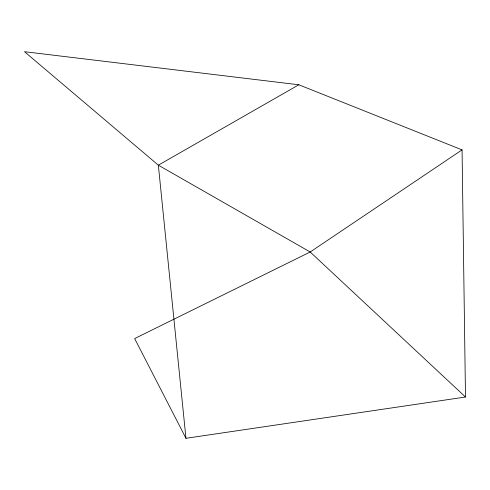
<?xml version="1.0" encoding="UTF-8"?>
<svg xmlns="http://www.w3.org/2000/svg" width="490" height="490" viewBox="0 0 490 490"><rect width="100%" height="100%" fill="white"/><g stroke="black" fill="none" stroke-linecap="round" stroke-linejoin="round"><path stroke-width="0.73" d="M462.058 149.873L310.195 252.001L134.652 338.566L185.961 438.299L465.5 397.023L462.058 149.873L298.827 84.776L24.5 51.701L158.35 165.179L310.195 252.001L465.5 397.023M298.827 84.776L158.35 165.179L185.961 438.299"/></g></svg>
